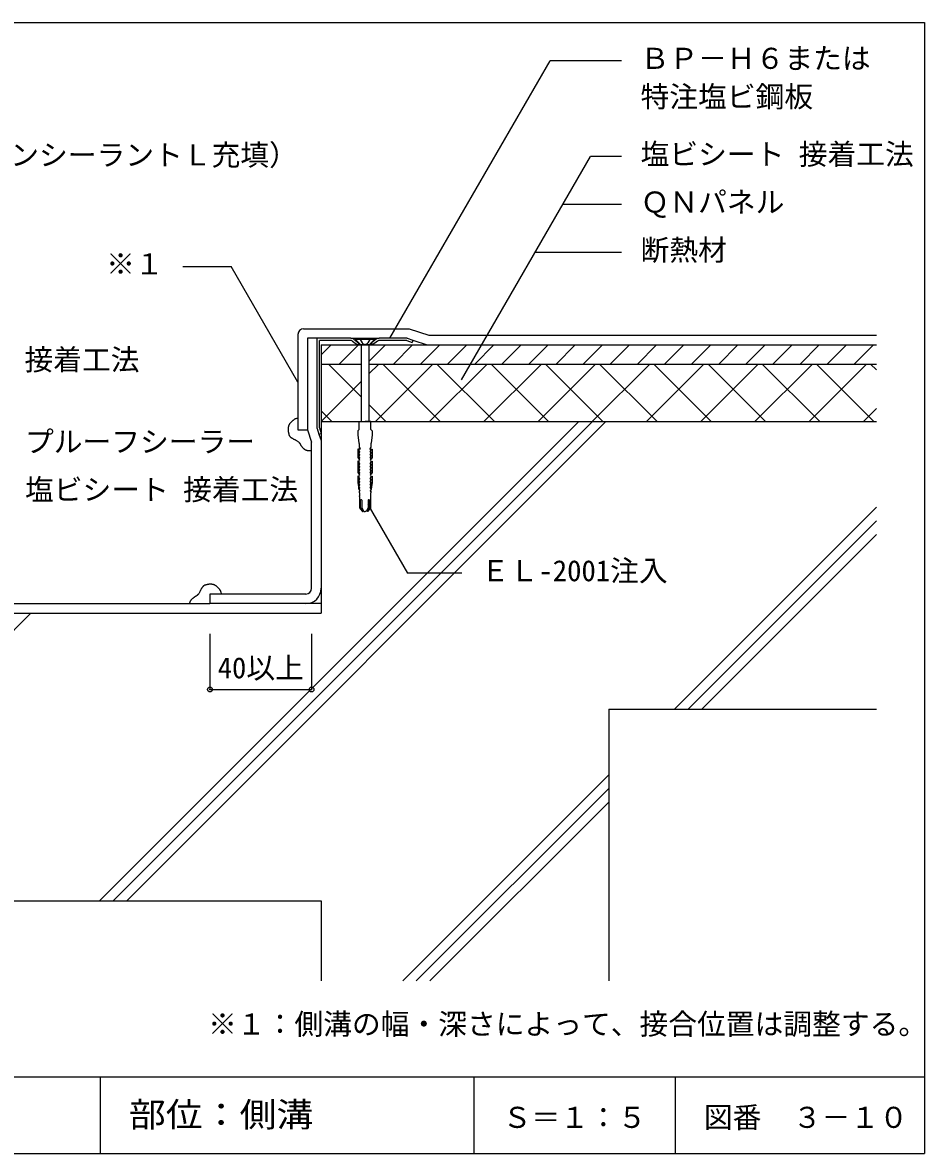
# Model space of a CAD drawing. Units: millimetres, scale not verified. Extents: x -405 to 395, y 32 to 622.
# Drawn here: x -75 to 395, y 32 to 622 of the extents above; entities that cross this region are included whole.
import ezdxf
from ezdxf.enums import TextEntityAlignment as Align

# ---------------------------------------------------------------- set-up
doc = ezdxf.new("R2010")
doc.units = ezdxf.units.MM
doc.header["$LTSCALE"] = 5
doc.header["$PDMODE"] = 32
doc.header["$PDSIZE"] = 2.5
doc.linetypes.add('DASHED3', pattern=[4, 3, -1])
for name, color, linetype in [('2-2_in line', 7, 'Continuous'), ('2-3', 3, 'Continuous'), ('2-4_out line', 2, 'Continuous'), ('2-6_鋼板・アングル', 2, 'Continuous'), ('2-7_ビス', 7, 'Continuous'), ('2-A_moji', 7, 'Continuous'), ('2-B_dim', 7, 'Continuous'), ('2-D_ハッチ他', 4, 'Continuous'), ('2-E_con他', 4, 'Continuous'), ('F-2', 7, 'Continuous'), ('F-5', 6, 'Continuous'), ('F-7', 1, 'Continuous'), ('F-A', 7, 'Continuous')]:
    doc.layers.add(name, color=color, linetype=linetype)
doc.styles.add('HG丸ｺﾞｼｯｸM-PRO', font='')
doc.styles.add('ＭＳ ゴシック', font='')
doc.styles.get('HG丸ｺﾞｼｯｸM-PRO').set_extended_font_data('HG丸ｺﾞｼｯｸM-PRO')
doc.styles.get('ＭＳ ゴシック').set_extended_font_data('MS Gothic')

msp = doc.modelspace()

# ---------------------------------------------------------------- linework, layer by layer
at = {"layer": '2-2_in line'}
for p, q in [((128.142, 456.482), (135.642, 453.982)), ((80.28, 453.982), (80.28, 313.982)), ((80.28, 453.982), (369.96, 453.982)), ((80.28, 443.982), (101.142, 443.982)), ((105.142, 443.982), (369.96, 443.982)), ((80.28, 413.982), (369.96, 413.982)), ((79.142, 407.482), (80.28, 404.066)), ((80.28, 318.982), (22.28, 318.982)), ((-219.72, 313.982), (80.28, 313.982))]:
    msp.add_line(p, q, dxfattribs=at)
for points in [[(78.142, 457.433), (73.142, 457.433), (73.142, 409.67)], [(68.142, 415.667), (68.011, 415.649), (67.786, 415.616), (67.562, 415.578), (67.342, 415.533), (67.125, 415.478), (66.914, 415.409), (66.794, 415.362), (66.702, 415.321), (66.546, 415.242), (66.394, 415.155), (66.245, 415.061), (66.1, 414.96), (65.958, 414.856), (65.876, 414.794), (65.782, 414.719), (65.621, 414.589), (65.463, 414.456), (65.308, 414.321), (65.154, 414.184), (65.003, 414.045), (64.915, 413.963), (64.824, 413.878), (64.668, 413.729), (64.515, 413.577), (64.365, 413.422), (64.219, 413.263), (64.077, 413.099), (63.998, 413.002), (63.929, 412.914), (63.815, 412.76), (63.707, 412.601), (63.606, 412.438), (63.513, 412.27), (63.43, 412.099), (63.386, 411.997), (63.341, 411.883), (63.274, 411.683), (63.217, 411.48), (63.17, 411.273)], [(63.17, 411.273), (63.13, 411.064), (63.097, 410.853), (63.08, 410.73), (63.061, 410.582), (63.034, 410.325), (63.016, 410.069), (63.006, 409.813), (63.008, 409.558), (63.022, 409.304), (63.036, 409.157), (63.05, 409.05), (63.079, 408.865), (63.113, 408.681), (63.151, 408.498), (63.191, 408.313), (63.232, 408.129), (63.255, 408.021), (63.28, 407.899), (63.323, 407.688), (63.37, 407.479), (63.422, 407.272), (63.484, 407.069), (63.56, 406.873), (63.612, 406.762), (63.665, 406.663), (63.768, 406.497), (63.885, 406.339), (64.013, 406.189), (64.15, 406.045), (64.295, 405.909), (64.382, 405.834), (64.485, 405.75), (64.666, 405.611), (64.852, 405.481), (65.043, 405.358), (65.236, 405.241), (65.432, 405.128), (65.547, 405.064), (65.67, 404.996)], [(65.67, 404.996), (65.883, 404.882), (66.098, 404.77), (66.313, 404.659), (66.529, 404.549), (66.745, 404.438), (66.87, 404.373), (67.039, 404.284), (67.328, 404.128), (67.613, 403.963), (67.89, 403.789), (68.157, 403.6), (68.409, 403.395), (68.549, 403.267), (68.596, 403.221), (68.675, 403.139), (68.752, 403.055), (68.826, 402.968), (68.897, 402.879), (68.965, 402.788), (69.003, 402.734), (69.062, 402.644), (69.159, 402.486), (69.25, 402.324), (69.339, 402.161), (69.428, 401.999), (69.52, 401.838), (69.576, 401.746), (69.635, 401.654), (69.742, 401.498), (69.855, 401.346), (69.973, 401.196), (70.093, 401.049), (70.215, 400.903), (70.286, 400.818), (70.376, 400.712), (70.531, 400.531), (70.688, 400.351), (70.85, 400.176), (71.016, 400.006)], [(71.016, 400.006), (71.189, 399.843), (71.294, 399.752), (71.356, 399.7), (71.465, 399.614), (71.578, 399.531), (71.693, 399.454), (71.812, 399.381), (71.933, 399.314), (72.004, 399.278), (72.106, 399.231), (72.285, 399.16), (72.468, 399.098), (72.654, 399.043), (72.842, 398.994), (73.031, 398.948), (73.142, 398.922), (75.28, 398.922)], [(17.606, 326.453), (17.492, 326.24), (17.38, 326.026), (17.269, 325.811), (17.159, 325.595), (17.048, 325.379), (16.983, 325.253), (16.894, 325.084), (16.738, 324.795), (16.573, 324.51), (16.399, 324.233), (16.21, 323.967), (16.005, 323.714), (15.877, 323.575), (15.831, 323.528), (15.749, 323.448), (15.665, 323.371), (15.578, 323.297), (15.489, 323.226), (15.398, 323.158), (15.344, 323.12), (15.254, 323.061), (15.096, 322.965), (14.934, 322.873), (14.771, 322.785), (14.609, 322.695), (14.448, 322.604), (14.356, 322.548), (14.264, 322.488), (14.108, 322.381), (13.956, 322.268), (13.806, 322.151), (13.659, 322.03), (13.513, 321.908), (13.428, 321.837), (13.322, 321.747), (13.141, 321.592), (12.961, 321.435), (12.786, 321.274), (12.616, 321.107)], [(23.883, 328.953), (23.674, 328.993), (23.463, 329.026), (23.34, 329.043), (23.192, 329.062), (22.935, 329.089), (22.679, 329.108), (22.423, 329.117), (22.168, 329.116), (21.914, 329.102), (21.767, 329.087), (21.66, 329.073), (21.475, 329.044), (21.291, 329.01), (21.108, 328.972), (20.923, 328.932), (20.739, 328.892), (20.631, 328.869), (20.509, 328.843), (20.298, 328.8), (20.089, 328.754), (19.882, 328.701), (19.679, 328.639), (19.483, 328.563), (19.372, 328.511), (19.273, 328.458), (19.107, 328.355), (18.949, 328.239), (18.799, 328.111), (18.655, 327.973), (18.519, 327.828), (18.444, 327.741), (18.36, 327.639), (18.221, 327.457), (18.091, 327.271), (17.968, 327.081), (17.851, 326.887), (17.738, 326.691), (17.674, 326.576), (17.606, 326.453)], [(28.277, 323.982), (28.259, 324.113), (28.226, 324.338), (28.188, 324.561), (28.143, 324.781), (28.088, 324.998), (28.019, 325.21), (27.972, 325.33), (27.931, 325.422), (27.852, 325.577), (27.765, 325.729), (27.671, 325.878), (27.57, 326.023), (27.466, 326.166), (27.403, 326.247), (27.329, 326.342), (27.199, 326.502), (27.066, 326.66), (26.931, 326.816), (26.794, 326.969), (26.655, 327.121), (26.573, 327.208), (26.488, 327.299), (26.339, 327.455), (26.187, 327.608), (26.032, 327.759), (25.873, 327.905), (25.709, 328.046), (25.612, 328.126), (25.524, 328.195), (25.37, 328.309), (25.211, 328.417), (25.048, 328.518), (24.88, 328.61), (24.709, 328.694), (24.607, 328.738), (24.493, 328.782), (24.293, 328.849), (24.09, 328.906), (23.883, 328.953)], [(12.616, 321.107), (12.453, 320.934), (12.362, 320.83), (12.31, 320.768), (12.224, 320.658), (12.141, 320.546), (12.064, 320.43), (11.991, 320.312), (11.924, 320.191), (11.888, 320.119), (11.841, 320.017), (11.77, 319.839), (11.708, 319.656), (11.653, 319.47), (11.604, 319.282), (11.558, 319.092), (11.532, 318.982)]]:
    msp.add_lwpolyline(points, dxfattribs=at)
msp.add_arc((72.28, 326.982), 8, 270, 0, dxfattribs=at)
at = {"layer": '2-3'}
for q in [(369.96, 263.982), (230.28, 122.141)]:
    msp.add_line((230.28, 263.982), q, dxfattribs=at)
at = {"layer": '2-4_out line'}
for p, q in [((68.142, 459.433), (68.142, 409.67)), ((136.453, 458.982), (369.96, 458.982)), ((68.142, 409.67), (73.142, 409.67)), ((73.142, 409.67), (75.28, 403.255)), ((75.28, 326.982), (75.28, 403.255)), ((22.28, 323.982), (22.28, 318.982)), ((72.28, 323.982), (22.28, 323.982))]:
    msp.add_line(p, q, dxfattribs=at)
for points in [[(71.142, 462.433), (126.1, 462.433), (136.453, 458.982)], [(-211.72, 323.982), (-161.72, 323.982), (-161.72, 318.982), (22.28, 318.982)], [(-369.72, 163.982), (80.28, 163.982), (80.28, 122.141)]]:
    msp.add_lwpolyline(points, dxfattribs=at)
for centre, start, end in [((71.142, 459.433), 90, 180), ((72.28, 326.982), 270, 0)]:
    msp.add_arc(centre, 3, start, end, dxfattribs=at)
at = {"layer": '2-6_鋼板・アングル'}
for p, q in [((78.142, 410.433), (78.142, 457.433)), ((95.826, 457.433), (78.142, 457.433)), ((96.145, 456.233), (79.342, 456.233)), ((79.342, 410.627), (79.342, 456.233)), ((96.557, 455.984), (99.16, 453.982)), ((97.289, 456.935), (99.892, 454.933)), ((99.892, 454.933), (99.16, 453.982)), ((108.995, 456.935), (106.392, 454.933)), ((106.392, 454.933), (107.123, 453.982)), ((109.726, 455.984), (107.123, 453.982)), ((124.947, 456.233), (110.139, 456.233)), ((125.142, 457.433), (110.458, 457.433)), ((124.947, 456.233), (127.762, 455.294)), ((125.142, 457.433), (128.142, 456.433)), ((128.142, 456.433), (127.762, 455.294)), ((78.142, 410.433), (79.142, 407.433)), ((79.142, 407.433), (80.28, 407.812)), ((79.342, 410.627), (80.28, 407.812))]:
    msp.add_line(p, q, dxfattribs=at)
at = {"layer": '2-6_鋼板・アングル', "color": 4}
for p, q in [((95.826, 457.433), (110.458, 457.433)), ((107.123, 453.982), (99.16, 453.982))]:
    msp.add_line(p, q, dxfattribs=at)
at = {"layer": '2-6_鋼板・アングル'}
for centre, radius, start, end in [((95.826, 455.033), 2.4, 52.43141, 90), ((95.826, 455.033), 1.2, 52.43141, 90), ((110.458, 455.033), 2.4, 90, 127.56859), ((110.458, 455.033), 1.2, 90, 127.56859)]:
    msp.add_arc(centre, radius, start, end, dxfattribs=at)
at = {"layer": '2-7_ビス'}
for p, q in [((98.142, 457.357), (98.142, 456.857)), ((98.142, 456.857), (101.017, 453.982)), ((108.142, 456.857), (98.142, 456.857)), ((108.142, 456.857), (105.267, 453.982)), ((105.267, 453.982), (101.017, 453.982)), ((101.142, 453.982), (101.142, 413.982)), ((105.142, 453.982), (105.142, 413.982)), ((99.973, 394.357), (99.973, 394.357)), ((99.973, 394.357), (99.973, 394.357)), ((106.311, 394.357), (106.311, 394.357)), ((106.311, 394.357), (106.311, 394.357)), ((99.973, 378.69), (100.406, 377.866)), ((106.311, 378.69), (105.878, 377.866))]:
    msp.add_line(p, q, dxfattribs=at)
at = {"layer": '2-7_ビス', "linetype": 'DASHED3'}
for p, q in [((100.592, 456.857), (100.592, 457.357)), ((100.592, 456.857), (101.674, 454.982)), ((105.692, 456.857), (104.609, 454.982)), ((105.692, 456.857), (105.692, 457.357))]:
    msp.add_line(p, q, dxfattribs=at)
at = {"layer": '2-7_ビス'}
for points in [[(108.142, 456.857), (108.142, 457.357), (98.142, 457.357)], [(100.142, 409.886), (100.142, 413.982), (103.142, 413.982)], [(106.142, 409.886), (106.142, 413.982), (103.142, 413.982)], [(100.142, 409.886), (99.392, 409.062), (99.392, 406.963), (99.94, 402.845), (100.182, 402.438), (100.142, 402.438), (100.142, 400.624), (100.575, 399.799)], [(106.142, 409.886), (106.892, 409.062), (106.892, 406.963), (106.344, 402.845), (106.102, 402.438), (106.142, 402.438), (106.142, 400.624), (105.709, 399.799)], [(100.445, 399.552), (99.467, 399.552), (99.467, 395.318), (99.968, 394.357), (99.973, 394.357)], [(100.513, 398.232), (100.006, 399.057), (100.006, 399.552)], [(100.513, 396.666), (100.006, 397.49), (100.006, 397.968), (100.355, 397.985)], [(100.456, 395.099), (100.006, 395.924), (100.006, 396.401), (100.354, 396.418)], [(105.77, 398.232), (106.278, 399.057), (106.278, 399.552)], [(105.77, 396.666), (106.278, 397.49), (106.278, 397.968), (105.929, 397.985)], [(105.827, 395.099), (106.278, 395.924), (106.278, 396.401), (105.93, 396.418)], [(105.839, 399.552), (106.817, 399.552), (106.817, 395.318), (106.315, 394.357), (106.311, 394.357)], [(100.006, 393.285), (99.467, 393.285), (99.467, 387.488), (99.973, 386.524)], [(99.973, 394.357), (99.977, 394.835), (100.294, 394.852)], [(100.513, 391.966), (100.006, 392.79), (100.006, 393.285)], [(100.513, 390.399), (100.006, 391.224), (100.006, 391.701), (100.354, 391.718)], [(100.513, 388.832), (100.006, 389.657), (100.006, 390.135), (100.354, 390.152)], [(105.77, 391.966), (106.278, 392.79), (106.278, 393.285)], [(105.77, 390.399), (106.278, 391.224), (106.278, 391.701), (105.93, 391.718)], [(105.77, 388.832), (106.278, 389.657), (106.278, 390.135), (105.93, 390.152)], [(106.311, 394.357), (106.307, 394.835), (105.989, 394.852)], [(106.278, 393.285), (106.817, 393.285), (106.817, 387.488), (106.311, 386.524)], [(100.006, 385.452), (99.467, 385.452), (99.467, 382.204), (99.973, 378.69), (99.973, 379.168), (100.282, 379.185)], [(99.973, 386.524), (99.977, 387.001), (100.297, 387.018)], [(100.481, 382.566), (100.001, 383.39), (100.006, 383.868), (100.354, 383.885)], [(100.456, 387.266), (100.006, 388.09), (100.006, 388.568), (100.354, 388.585)], [(100.513, 384.132), (100.006, 384.957), (100.006, 385.452)], [(105.77, 384.132), (106.278, 384.957), (106.278, 385.452)], [(105.803, 382.566), (106.283, 383.39), (106.278, 383.868), (105.93, 383.885)], [(105.828, 387.266), (106.278, 388.09), (106.278, 388.568), (105.93, 388.585)], [(106.311, 386.524), (106.307, 387.001), (105.986, 387.018)], [(106.278, 385.452), (106.817, 385.452), (106.817, 382.204), (106.311, 378.69), (106.31, 379.168), (106.002, 379.185)], [(100.427, 379.432), (99.976, 380.257), (99.978, 380.735), (100.3, 380.752)], [(100.449, 380.999), (99.985, 381.824), (99.989, 382.301), (100.324, 382.318)], [(100.276, 377.618), (100.142, 377.618), (100.142, 376.835), (100.292, 376.835), (100.292, 375.227), (100.298, 375.227)], [(105.835, 380.999), (106.299, 381.824), (106.295, 382.301), (105.96, 382.318)], [(105.857, 379.432), (106.308, 380.257), (106.306, 380.735), (105.983, 380.752)], [(106.007, 377.618), (106.142, 377.618), (106.142, 376.835), (105.992, 376.835), (105.992, 375.227), (105.985, 375.227)], [(100.349, 374.897), (100.349, 368.947), (100.789, 368.296), (101.792, 366.982), (101.941, 366.982), (100.856, 368.947), (100.856, 372.918)], [(101.439, 372.918), (101.439, 368.947), (102.525, 366.982), (103.142, 366.982)], [(104.844, 372.918), (104.844, 368.947), (103.759, 366.982), (103.142, 366.982)], [(105.935, 374.897), (105.935, 368.947), (105.495, 368.296), (104.492, 366.982), (104.342, 366.982), (105.428, 368.947), (105.428, 372.918)]]:
    msp.add_lwpolyline(points, dxfattribs=at)
at = {"layer": '2-7_ビス', "linetype": 'DASHED3'}
msp.add_arc((103.142, 456.092), 1.84, 217.11751, 322.88248, dxfattribs=at)
at = {"layer": '2-7_ビス'}
for centre, major_axis, start_param, end_param in [((100.306, 398.208), (0, -0.229), 0.2312026, 1.6765256), ((100.306, 396.642), (0, -0.229), 0.2312026, 1.6765256), ((100.434, 399.724), (0, -0.172), 0.06848, 2.1628795), ((105.849, 399.724), (0, -0.172), 4.1203058, 6.2147054), ((105.978, 398.208), (0, -0.229), 4.6066597, 6.0519827), ((105.978, 396.642), (0, -0.229), 4.6066597, 6.0519827), ((99.951, 393.821), (0, -0.536), 0.0442118, 3.0973809), ((100.249, 395.075), (0, -0.229), 0.2312026, 1.6765256), ((100.306, 391.942), (0, -0.229), 0.2312026, 1.6765256), ((100.306, 390.375), (0, -0.229), 0.2312026, 1.6765256), ((105.978, 391.942), (0, -0.229), 4.6066597, 6.0519827), ((105.978, 390.375), (0, -0.229), 4.6066597, 6.0519827), ((106.035, 395.075), (0, -0.229), 4.6066597, 6.0519827), ((106.332, 393.821), (0, -0.536), 3.1858044, 6.2389735), ((99.951, 385.988), (0, -0.536), 0.0442118, 3.0973809), ((100.249, 387.242), (0, -0.229), 0.2312026, 1.6765256), ((100.306, 388.808), (0, -0.229), 0.2312026, 1.6765256), ((100.306, 384.108), (0, -0.229), 0.2312026, 1.6765256), ((105.978, 388.808), (0, -0.229), 4.6066597, 6.0519827), ((105.978, 384.108), (0, -0.229), 4.6066597, 6.0519827), ((106.035, 387.242), (0, -0.229), 4.6066597, 6.0519827), ((106.332, 385.988), (0, -0.536), 3.1858044, 6.2389735), ((100.219, 379.408), (0, -0.229), 0.2312026, 1.6765256), ((100.263, 377.792), (0, -0.174), 0.0818475, 2.1771705), ((100.242, 380.975), (0, -0.229), 0.2312026, 1.6765256), ((100.274, 382.542), (0, -0.229), 0.2312026, 1.6765256), ((106.01, 382.542), (0, -0.229), 4.6066597, 6.0519827), ((106.042, 380.975), (0, -0.229), 4.6066597, 6.0519827), ((106.064, 379.408), (0, -0.229), 4.6066597, 6.0519827), ((106.02, 377.792), (0, -0.174), 4.1060148, 6.2013378), ((99.622, 374.933), (0, -0.8), 1.5261677, 1.947508), ((101.148, 372.908), (0, -0.321), 1.5390306, 4.6806232), ((105.136, 372.908), (0, -0.321), 1.6025621, 4.7441547), ((106.662, 374.933), (0, -0.8), 4.3356773, 4.7570176)]:
    msp.add_ellipse(centre, major_axis=major_axis, ratio=0.909574, start_param=start_param, end_param=end_param, dxfattribs=at)
at = {"layer": '2-A_moji'}
for p, q in [((116.102, 457.482), (199.66, 602.208)), ((236.9, 602.208), (199.66, 602.208)), ((153.549, 435.778), (220.77, 552.208)), ((236.9, 552.208), (220.77, 552.208)), ((236.9, 527.208), (206.336, 527.208)), ((236.9, 502.208), (191.902, 502.208)), ((8.129, 494.955), (33.282, 494.955)), ((68.142, 434.576), (33.282, 494.955)), ((104.625, 370.635), (125.272, 334.872)), ((153.609, 334.872), (125.272, 334.872))]:
    msp.add_line(p, q, dxfattribs=at)
at = {"layer": '2-B_dim'}
for p, q in [((22.28, 303.276), (22.28, 274.201)), ((75.28, 303.276), (75.28, 274.201)), ((22.28, 274.201), (75.28, 274.201))]:
    msp.add_line(p, q, dxfattribs=at)
at = {"layer": '2-B_dim', "color": 1}
for p in [(22.28, 274.201), (75.28, 274.201)]:
    msp.add_point(p, dxfattribs=at)
at = {"layer": '2-D_ハッチ他'}
for p, q in [((80.28, 448.717), (85.545, 453.982)), ((89.687, 443.982), (99.687, 453.982)), ((105.142, 445.294), (113.829, 453.982)), ((117.971, 443.982), (127.971, 453.982)), ((132.113, 443.982), (142.113, 453.982)), ((146.255, 443.982), (156.255, 453.982)), ((160.398, 443.982), (170.398, 453.982)), ((174.54, 443.982), (184.54, 453.982)), ((188.682, 443.982), (198.682, 453.982)), ((202.824, 443.982), (212.824, 453.982)), ((216.966, 443.982), (226.966, 453.982)), ((231.108, 443.982), (241.108, 453.982)), ((245.25, 443.982), (255.25, 453.982)), ((259.393, 443.982), (269.393, 453.982)), ((273.535, 443.982), (283.535, 453.982)), ((287.677, 443.982), (297.677, 453.982)), ((301.819, 443.982), (311.819, 453.982)), ((315.961, 443.982), (325.961, 453.982)), ((330.103, 443.982), (340.103, 453.982)), ((344.245, 443.982), (354.245, 453.982)), ((358.388, 443.982), (368.388, 453.982)), ((84.089, 443.982), (101.142, 426.929)), ((105.142, 438.843), (110.28, 443.982)), ((108.564, 413.982), (138.564, 443.982)), ((112.373, 443.982), (142.373, 413.982)), ((136.849, 413.982), (166.849, 443.982)), ((140.657, 443.982), (170.657, 413.982)), ((165.133, 413.982), (195.133, 443.982)), ((168.942, 443.982), (198.942, 413.982)), ((193.417, 413.982), (223.417, 443.982)), ((197.226, 443.982), (227.226, 413.982)), ((221.702, 413.982), (251.702, 443.982)), ((225.51, 443.982), (255.51, 413.982)), ((249.986, 413.982), (279.986, 443.982)), ((253.794, 443.982), (283.794, 413.982)), ((278.27, 413.982), (308.27, 443.982)), ((282.079, 443.982), (312.079, 413.982)), ((306.554, 413.982), (336.554, 443.982)), ((310.363, 443.982), (340.363, 413.982)), ((334.839, 413.982), (364.839, 443.982)), ((338.647, 443.982), (368.647, 413.982)), ((366.931, 443.982), (369.96, 440.953)), ((80.28, 413.982), (101.142, 434.843)), ((80.28, 419.506), (85.805, 413.982)), ((105.142, 422.929), (114.089, 413.982)), ((363.123, 413.982), (369.96, 420.819))]:
    msp.add_line(p, q, dxfattribs=at)
at = {"layer": '2-E_con他'}
for p, q in [((-35.321, 163.982), (214.679, 413.982)), ((-28.25, 163.982), (221.75, 413.982)), ((-21.179, 163.982), (228.821, 413.982)), ((264.679, 263.982), (369.96, 369.262)), ((271.75, 263.982), (369.96, 362.191)), ((278.821, 263.982), (369.96, 355.12)), ((-221.179, 163.982), (-71.179, 313.982)), ((122.839, 122.141), (230.28, 229.583)), ((129.91, 122.141), (230.28, 222.512)), ((136.981, 122.141), (230.28, 215.441))]:
    msp.add_line(p, q, dxfattribs=at)
at = {"layer": 'F-2'}
for p, q in [((-35.04, 72.141), (-35.04, 32.141)), ((159.96, 72.141), (159.96, 32.141)), ((264.96, 72.141), (264.96, 32.141))]:
    msp.add_line(p, q, dxfattribs=at)
at = {"layer": 'F-5'}
msp.add_line((-405.04, 72.141), (394.96, 72.141), dxfattribs=at)
at = {"layer": 'F-7'}
for p, q in [((-405.04, 622.141), (394.96, 622.141)), ((394.96, 622.141), (394.96, 32.141)), ((-405.04, 32.141), (394.96, 32.141))]:
    msp.add_line(p, q, dxfattribs=at)

# ---------------------------------------------------------------- texts
at = {"layer": '2-A_moji', "style": 'ＭＳ ゴシック'}
for s, p in [('ＢＰ－Ｈ６または', (246.9, 594.708)), ('特注塩ビ鋼板', (246.9, 574.708)), ('塩ビシート 接着工法', (246.9, 544.708)), ('Ｋ－１０（ホルダー内、ロンシーラントＬ充填）', (-261.973, 544.296)), ('ＱＮパネル', (246.9, 519.708)), ('断熱材', (246.9, 494.708)), ('※１', (-31.871, 487.455)), ('塩ビシート 接着工法', (-156.991, 437.455)), ('プルーフシーラー', (-74.224, 394.708)), ('塩ビシート 接着工法', (-74.224, 369.708)), ('ＥＬ-2001注入', (163.609, 327.372)), ('※１：側溝の幅・深さによって、接合位置は調整する。', (21.3, 90.836))]:
    msp.add_text(s, height=11, dxfattribs=at).set_placement(p, align=Align.BOTTOM_LEFT)
at = {"layer": '2-B_dim', "style": 'ＭＳ ゴシック'}
msp.add_text('40以上', height=11, dxfattribs=at).set_placement((26.268, 276.701), align=Align.BOTTOM_LEFT)
at = {"layer": 'F-A', "style": 'HG丸ｺﾞｼｯｸM-PRO', "width": 1.1}
msp.add_text('部位：側溝', height=12.83, dxfattribs=at).set_placement((-20.04, 42.141), align=Align.BOTTOM_LEFT)
at = {"layer": 'F-A', "style": 'HG丸ｺﾞｼｯｸM-PRO'}
for s, p in [('Ｓ＝１：５', (174.96, 42.141)), ('図番', (279.96, 42.141)), ('３－１０', (326.378, 42.141))]:
    msp.add_text(s, height=11, dxfattribs=at).set_placement(p, align=Align.BOTTOM_LEFT)

doc.saveas('drawing.dxf')
